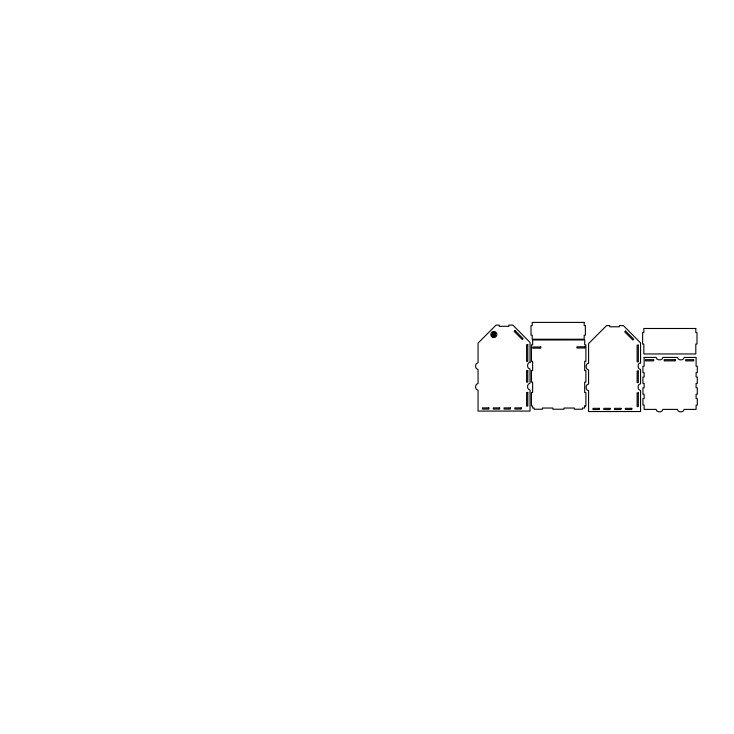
<?xml version="1.0" encoding="UTF-8"?>
<svg xmlns="http://www.w3.org/2000/svg" width="734" height="734" viewBox="0 0 734 734"><rect width="100%" height="100%" fill="white"/><g stroke="black" fill="none" stroke-linecap="round" stroke-linejoin="round"><path stroke-width="1.1" d="M530.04 362.385L530.04 342.448L512.882 325.116L508.855 325.116L508.855 326.318L499.258 326.318L499.258 325.116L496.056 325.116L478.063 343.108L478.063 362.798C474.724 362.908 474.724 369.321 478.063 369.431L478.063 383.57C474.724 383.68 474.724 390.093 478.063 390.204L478.063 411.077L530.04 411.077L530.04 390.011C526.7 389.882 526.7 383.451 530.04 383.313L530.04 369.037C526.7 368.899 526.7 362.468 530.04 362.33M640.562 362.853L640.562 342.916L623.405 325.584L619.377 325.584L619.377 326.786L609.78 326.786L609.78 325.584L606.578 325.584L588.585 343.576L588.585 363.266C585.246 363.376 585.246 369.789 588.585 369.899L588.585 384.038C585.246 384.148 585.246 390.561 588.585 390.671L588.585 411.545L640.562 411.545L640.571 390.479C637.222 390.35 637.222 383.91 640.571 383.781L640.571 369.505C637.222 369.367 637.222 362.935 640.571 362.798M492.147 334.658L492.147 335.438L494.156 336.75L494.698 336.75L494.698 335.319L495.404 335.319L494.698 334.245L492.147 334.658M492.973 334.144L492.312 334.502L492.303 333.722A1.587 1.587 0 0 1 495.432 333.429L495.505 334.484L494.863 334.484L494.789 333.768A0.927 0.927 0 0 0 492.964 333.869L492.973 334.144M494.101 335.319L494.101 336.007L493.046 335.319L494.101 335.319M584.191 322.4L584.181 325.602L585.383 325.602L585.393 331.997L585.383 335.199L584.181 335.199L584.181 339.236L532.214 339.236L532.214 335.19L531.012 335.19L531.012 325.602L532.214 325.602L532.214 322.4L584.191 322.4M584.695 406.021L584.695 408.04L582.392 408.04L582.392 409.233L574.383 409.233L574.383 408.04L564.024 408.04L564.024 409.233L552.885 409.233L552.885 408.04L542.38 408.04L542.38 409.233L534.168 409.233L534.168 408.04L532.645 408.04L532.636 406.021L531.434 406.021L531.434 392.525L532.636 392.525L532.636 382.093L531.434 382.093L531.434 370.597L532.636 370.597L532.636 361.385L531.434 361.385L531.434 344.852L532.636 344.852L532.636 339.989L584.695 339.952L584.695 344.842L585.897 344.842L585.897 361.367L584.695 361.367L584.695 370.597L585.897 370.597L585.897 382.111L584.695 382.111L584.695 392.507L585.897 392.507L585.897 406.021L584.695 406.021M644.122 357.421L644.122 366.22L642.929 366.22L642.929 372.615L644.122 372.615L644.122 377.01L642.929 377.01L642.929 383.405L644.122 383.405L644.122 387.809L642.929 387.809L642.929 394.204L644.122 394.204L644.122 398.599L642.929 398.599L642.929 404.994L644.122 404.994L644.122 409.398L656.123 409.398C656.233 412.728 662.637 412.728 662.756 409.398L677.473 409.398C677.583 412.728 683.987 412.728 684.106 409.398L696.098 409.398L696.098 405.122L697.3 405.122L697.3 398.599L696.098 398.599L696.098 394.204L697.3 394.204L697.3 387.809L696.098 387.809L696.098 383.405L697.3 383.405L697.3 377.01L696.098 377.01L696.098 372.615L697.3 372.615L697.3 366.22L696.098 366.22L696.098 357.421L684.171 357.421C684.06 360.761 677.647 360.761 677.537 357.421L662.83 357.421C662.71 360.761 656.306 360.761 656.187 357.421L644.122 357.421M515.029 330.557L514.185 331.41L522.333 339.558L523.177 338.704L515.029 330.557M625.561 331.025L624.707 331.878L632.855 340.026L633.699 339.172L625.561 331.025M695.804 328.493L643.828 328.483L643.828 332.539L642.645 332.53L642.645 344.053L643.828 344.053L643.828 353.953L695.804 353.953L695.804 344.053L696.997 344.053L696.997 332.539L695.804 332.53L695.804 328.493M527.801 344.677L526.608 344.677L526.608 361.357L527.801 361.357L527.801 344.677M638.332 345.145L637.13 345.145L637.13 361.825L638.332 361.825L638.332 345.145M584.888 346.787L576.906 346.787L576.906 347.98L584.888 347.98L584.888 346.787M540.756 346.98L532.756 346.98L532.756 348.173L540.756 348.173L540.756 346.98M653.691 359.66L645.443 359.66L645.443 360.862L653.691 360.862L653.691 359.66M675.353 359.66L664.197 359.66L664.197 360.862L675.353 360.862L675.353 359.66M693.685 359.66L685.694 359.66L685.694 360.862L693.685 360.862L693.685 359.66M527.801 370.56L526.608 370.56L526.608 382.148L527.801 382.148L527.801 370.56M638.332 371.028L637.13 371.028L637.13 382.607L638.332 382.607L638.332 371.028M527.801 392.442L526.608 392.442L526.608 406.086L527.801 406.086L527.801 392.442M638.332 392.91L637.13 392.91L637.13 406.553L638.332 406.553L638.332 392.91M488.862 407.875L482.467 407.875L482.467 409.077L488.862 409.077L488.862 407.875M499.652 407.875L493.257 407.875L493.257 409.077L499.652 409.077L499.652 407.875M510.451 407.875L504.056 407.875L504.056 409.077L510.451 409.077L510.451 407.875M521.241 407.875L514.846 407.875L514.846 409.077L521.241 409.077L521.241 407.875M631.772 408.343L625.368 408.343L625.368 409.544L631.772 409.544L631.772 408.343M599.384 408.343L592.989 408.343L592.989 409.544L599.384 409.544L599.384 408.343M610.174 408.343L603.779 408.343L603.779 409.544L610.174 409.544L610.174 408.343M620.973 408.343L614.578 408.343L614.578 409.544L620.973 409.544L620.973 408.343M492.257 337.053A3.028 3.028 0 0 0 496.881 334.576A3.028 3.028 0 0 0 492.422 331.814A3.028 3.028 0 0 0 492.257 337.053"/></g></svg>
